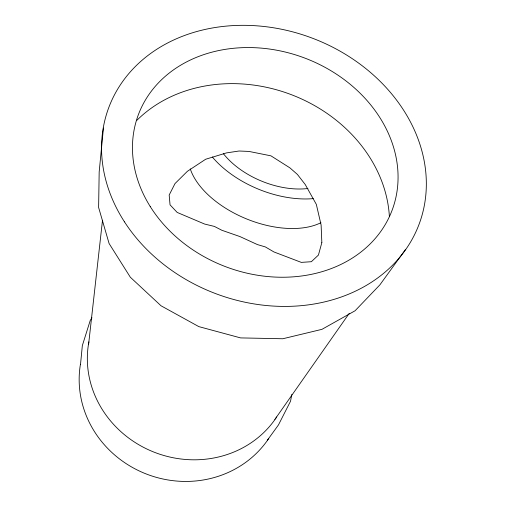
<?xml version="1.0" encoding="UTF-8"?>
<svg xmlns="http://www.w3.org/2000/svg" width="506" height="506" viewBox="0 0 506 506"><rect width="100%" height="100%" fill="white"/><g stroke="black" fill="none" stroke-linecap="round" stroke-linejoin="round"><path stroke-width="0.76" d="M80.492 364.636L82.339 345.592L90.283 320.323L91.984 317.755M103.439 128.024L99.176 171.97L98.619 207.479L109.094 243.512L130.339 277.237L161.028 305.782L198.826 326.617L240.597 337.907L282.81 338.754L321.961 329.336L355.06 310.773L379.854 284.903L405.553 249.42M88.613 344.219L102.509 220.23M291.835 394.446L290.514 401.258L278.458 424.932L267.345 440.277M274.796 419.531L349.222 313.391M320.937 222.691A78.544 44.085 22.3 0 1 246.055 218.712A78.544 44.085 22.3 0 1 190.262 168.884M307.952 188.498A66.514 39.569 22.3 0 1 223.412 153.697M276.687 416.995A102.876 95.704 20.7 0 1 275.359 418.962M274.903 419.613A102.876 95.704 20.7 0 1 151.958 451.295A102.876 95.704 20.7 0 1 88.885 341.873M136.999 120.213A144.533 122.484 20.7 0 1 291.203 94.622A144.533 122.484 20.7 0 1 389.361 216.17M268.768 438.424A103.243 97.152 20.7 0 1 146.076 473.907A103.243 97.152 20.7 0 1 80.372 364.624M313.265 198.637A83.237 49.569 22.3 0 1 212.305 156.968M321.841 242.614L318.432 255.075L311.348 261.71L301.304 262.386L273.955 251.956L265.365 246.934L257.39 244.569L239.983 236.587L221.843 230.262L214.399 226.422L204.639 224.057L177.17 212.425L170.048 204.848L169.181 195.031L175.006 183.57L187.435 171.262L205.683 159.238L226.498 152.894L239.072 151.009L248.958 151.427L270.95 155.842L289.913 167.865L297.401 174.425L305.226 184.507L316.332 204.386L321.108 224.993L321.841 242.614M150.212 206.505A135.57 111.573 20.7 0 0 380.227 232.203A135.57 111.573 20.7 0 0 265.315 48.519A135.57 111.573 20.7 0 0 150.212 206.505M124.482 221.868A165.759 136.569 20.7 0 0 405.723 249.534A165.759 136.569 20.7 0 0 261.583 26.23A165.759 136.569 20.7 0 0 124.482 221.868"/></g></svg>
